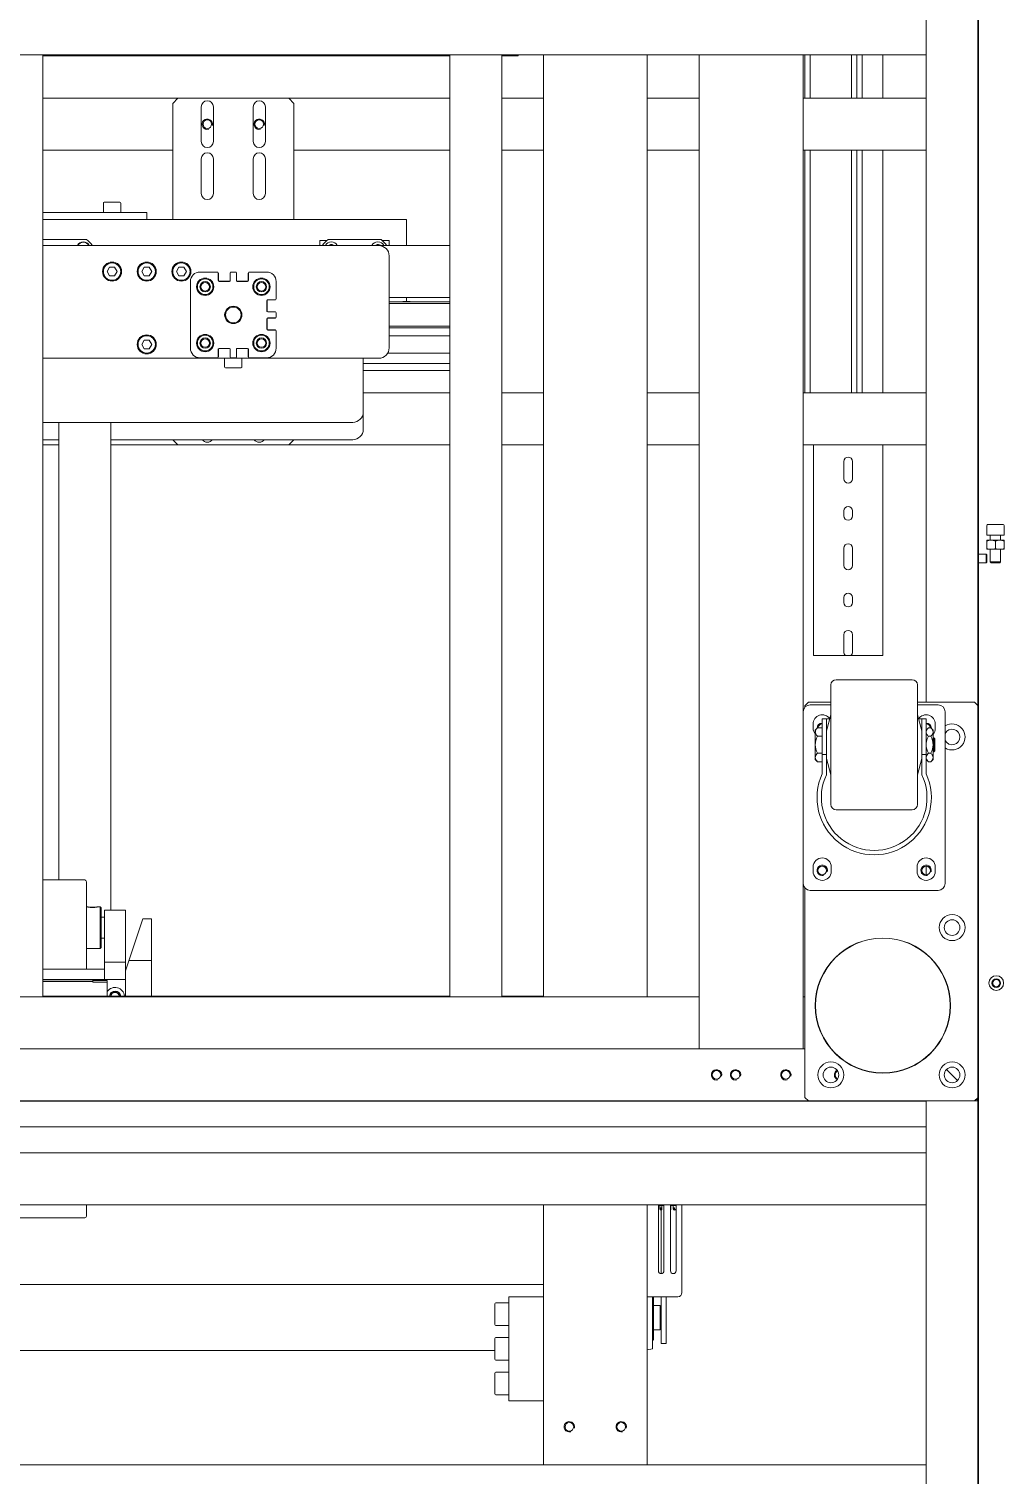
# Model space of a CAD drawing. Header units: millimetres. Extents: x -1052 to 3351, y 0 to 2015.
# Drawn here: x -209.82 to -201.5, y 1675.09 to 1687.43 of the extents above; entities that cross this region are included whole.
import ezdxf

# ---------------------------------------------------------------- set-up
doc = ezdxf.new("R2010")
doc.units = ezdxf.units.MM
doc.layers.add('@ New Renovation', color=7, linetype='Continuous')
for name, color, linetype, lineweight in [('_ACE32X40_0_-ACE_BSOLIDLINE！实线层', 7, 'Continuous', 18), ('_CGL01-D75-001SOLIDLINE！实线层', 7, 'Continuous', 18), ('_CGL01-D75-002SOLIDLINE！实线层', 7, 'Continuous', 18), ('_CGL01-D75-003SOLIDLINE！实线层', 7, 'Continuous', 18), ('AJCR-D78-M20-L100SOLIDLINE！实线层', 7, 'Continuous', 18), ('AM_6', 2, 'Continuous', 35), ('AM_CL', 7, 'Continuous', 15), ('GB_C-SXR24-滑轨_14SOLIDLINE！实线层', 7, 'Continuous', 18), ('GB_C-SXR24_13-1SOLIDLINE！实线层', 7, 'Continuous', 18), ('GTDS-D38-W1320SOLIDLINE！实线层', 7, 'Continuous', 18), ('ISO10642-M5X12-8_8SOLIDLINE！实线层', 7, 'Continuous', 18), ('ISO4032-M6-6SOLIDLINE！实线层', 7, 'Continuous', 18), ('ISO4762-M4X16-8_8SOLIDLINE！实线层', 7, 'Continuous', 18), ('ISO4762-M5X10-8_8SOLIDLINE！实线层', 7, 'Continuous', 18), ('ISO4762-M5X12-8_8SOLIDLINE！实线层', 7, 'Continuous', 18), ('ISO4762-M6X16-8_8SOLIDLINE！实线层', 7, 'Continuous', 18), ('ISO4762-M6X20-8_8SOLIDLINE！实线层', 7, 'Continuous', 18), ('ISO4762-M6X25-8_8SOLIDLINE！实线层', 7, 'Continuous', 18), ('ISO4762-M6X50-8_8SOLIDLINE！实线层', 7, 'Continuous', 18), ('ISO4762-M8X35-12_9SOLIDLINE！实线层', 7, 'Continuous', 18), ('KCMK-16SOLIDLINE！实线层', 7, 'Continuous', 18), ('KCMKL-16SOLIDLINE！实线层', 7, 'Continuous', 18), ('KDJG-12ASOLIDLINE！实线层', 7, 'Continuous', 18), ('KDJG-13SOLIDLINE！实线层', 7, 'Continuous', 18), ('KDJG-5SOLIDLINE！实线层', 7, 'Continuous', 18), ('KDJG-7-1SOLIDLINE！实线层', 7, 'Continuous', 18), ('KDJG-7SOLIDLINE！实线层', 7, 'Continuous', 18), ('KDJG-8SOLIDLINE！实线层', 7, 'Continuous', 18), ('KDJG-9SOLIDLINE！实线层', 7, 'Continuous', 18), ('QJ_P_6_60X30_L_133SOLIDLINE！实线层', 7, 'Continuous', 18), ('QJ_RECTANGULAR_TUBSOLIDLINE！实线层', 7, 'Continuous', 18), ('QJ_SQUARE_TUBE_120SOLIDLINE！实线层', 7, 'Continuous', 18), ('QZDB-1-2_1SOLIDLINE！实线层', 7, 'Continuous', 18), ('QZDB-4-1SOLIDLINE！实线层', 7, 'Continuous', 18), ('QZDB-6-1SOLIDLINE！实线层', 7, 'Continuous', 18), ('QZDB-7-2SOLIDLINE！实线层', 7, 'Continuous', 18), ('QZDB-8-2-1-2SOLIDLINE！实线层', 7, 'Continuous', 18), ('QZDB-9-16SOLIDLINE！实线层', 7, 'Continuous', 18), ('QZDB-9-18SOLIDLINE！实线层', 7, 'Continuous', 18), ('QZDB-9-19SOLIDLINE！实线层', 7, 'Continuous', 18), ('QZDB-9-1SOLIDLINE！实线层', 7, 'Continuous', 18), ('QZDB-9-20SOLIDLINE！实线层', 7, 'Continuous', 18), ('QZDB-9-2SOLIDLINE！实线层', 7, 'Continuous', 18), ('QZDB-9-3SOLIDLINE！实线层', 7, 'Continuous', 18), ('QZDB-9-4SOLIDLINE！实线层', 7, 'Continuous', 18), ('QZDB-9-6SOLIDLINE！实线层', 7, 'Continuous', 18), ('QZDB-9-7SOLIDLINE！实线层', 7, 'Continuous', 18), ('QZDB-9-8SOLIDLINE！实线层', 7, 'Continuous', 18), ('QZDB-LDA-2SOLIDLINE！实线层', 7, 'Continuous', 18), ('QZDBHC-2-3SOLIDLINE！实线层', 7, 'Continuous', 18), ('QZDDBJ_RECTANGULARSOLIDLINE！实线层', 7, 'Continuous', 18), ('QZDDBJ_SQUARE_TUBESOLIDLINE！实线层', 7, 'Continuous', 18), ('SENSOR_EE-SX674SOLIDLINE！实线层', 7, 'Continuous', 18), ('ZIK01-H60-W40SOLIDLINE！实线层', 7, 'Continuous', 18)]:
    doc.layers.add(name, color=color, linetype=linetype, lineweight=lineweight)

# ---------------------------------------------------------------- blocks, each defined once
blk = doc.blocks.new('*X870')
at = {"layer": '_ACE32X40_0_-ACE_BSOLIDLINE！实线层', "color": 7, "linetype": 'Continuous'}
for p, q in [((-1165.33, -190.95), (-1203.83, -190.95)), ((-1209.33, -196.45), (-1209.33, -206.45)), ((-1159.83, -206.45), (-1159.83, -196.45)), ((-1208.83, -206.95), (-1204.43, -206.95)), ((-1208.58, -207.05), (-1204.53, -207.05)), ((-1204.03, -207.55), (-1204.03, -213.35)), ((-1203.93, -207.45), (-1203.93, -213.45)), ((-1165.23, -213.45), (-1165.23, -207.45)), ((-1165.13, -213.35), (-1165.13, -207.55)), ((-1164.73, -206.95), (-1160.33, -206.95)), ((-1164.63, -207.05), (-1160.58, -207.05)), ((-1209.33, -214.45), (-1209.33, -216.95)), ((-1204.43, -213.95), (-1208.83, -213.95)), ((-1204.53, -213.85), (-1208.58, -213.85)), ((-1160.33, -213.95), (-1164.73, -213.95)), ((-1160.58, -213.85), (-1164.63, -213.85)), ((-1159.83, -216.95), (-1159.83, -214.45)), ((-1209.33, -224.95), (-1209.33, -234.95)), ((-1208.83, -217.45), (-1204.43, -217.45)), ((-1204.43, -224.45), (-1208.83, -224.45)), ((-1208.58, -217.55), (-1204.53, -217.55)), ((-1204.53, -224.35), (-1208.58, -224.35)), ((-1204.03, -218.05), (-1204.03, -223.85)), ((-1203.93, -217.95), (-1203.93, -223.95)), ((-1165.23, -223.95), (-1165.23, -217.45)), ((-1165.23, -217.45), (-1160.33, -217.45)), ((-1165.13, -223.85), (-1165.13, -218.05)), ((-1160.33, -224.45), (-1164.73, -224.45)), ((-1164.63, -217.55), (-1160.58, -217.55)), ((-1160.58, -224.35), (-1164.63, -224.35)), ((-1159.83, -234.95), (-1159.83, -224.95)), ((-1203.83, -240.45), (-1193.83, -240.45)), ((-1193.33, -239.95), (-1193.33, -235.55)), ((-1193.23, -239.7), (-1193.23, -235.65)), ((-1192.83, -235.05), (-1186.83, -235.05)), ((-1192.73, -235.15), (-1186.93, -235.15)), ((-1186.43, -235.65), (-1186.43, -239.7)), ((-1186.33, -235.55), (-1186.33, -239.95)), ((-1185.83, -240.45), (-1183.33, -240.45)), ((-1182.83, -239.95), (-1182.83, -235.55)), ((-1182.73, -239.7), (-1182.73, -235.65)), ((-1182.33, -235.05), (-1176.33, -235.05)), ((-1182.23, -235.15), (-1176.43, -235.15)), ((-1175.93, -235.65), (-1175.93, -239.7)), ((-1175.83, -235.55), (-1175.83, -239.95)), ((-1175.33, -240.45), (-1165.33, -240.45))]:
    blk.add_line(p, q, dxfattribs=at)
for centre, radius in [((-1200.83, -199.45), 5), ((-1200.83, -199.45), 4.5), ((-1200.83, -199.45), 3), ((-1200.83, -199.45), 2.46), ((-1168.33, -199.45), 5), ((-1168.33, -199.45), 4.5), ((-1168.33, -199.45), 3), ((-1168.33, -199.45), 2.46), ((-1184.58, -215.7), 5), ((-1184.58, -215.7), 4.5), ((-1200.83, -231.95), 5), ((-1200.83, -231.95), 4.5), ((-1200.83, -231.95), 3), ((-1200.83, -231.95), 2.46), ((-1168.33, -231.95), 5), ((-1168.33, -231.95), 4.5), ((-1168.33, -231.95), 3), ((-1168.33, -231.95), 2.46)]:
    blk.add_circle(centre, radius, dxfattribs=at)
for centre, radius, start, end in [((-1203.83, -196.45), 5.5, 90, 180), ((-1165.33, -196.45), 5.5, 0, 90), ((-1208.83, -206.45), 0.5, 180, 270), ((-1208.58, -206.55), 0.5, 232.57846, 270), ((-1204.53, -207.55), 0.5, 0, 90), ((-1204.43, -207.45), 0.5, 0, 90), ((-1164.73, -207.45), 0.5, 90, 180), ((-1164.63, -207.55), 0.5, 90, 180), ((-1160.58, -206.55), 0.5, 270, 307.42154), ((-1160.33, -206.45), 0.5, 270, 0), ((-1208.83, -214.45), 0.5, 90, 180), ((-1208.58, -214.35), 0.5, 90, 127.42154), ((-1204.53, -213.35), 0.5, 270, 0), ((-1204.43, -213.45), 0.5, 270, 0), ((-1164.73, -213.45), 0.5, 180, 270), ((-1164.63, -213.35), 0.5, 180, 270), ((-1160.58, -214.35), 0.5, 52.57846, 90), ((-1160.33, -214.45), 0.5, 0, 90), ((-1208.83, -216.95), 0.5, 180, 270), ((-1208.83, -224.95), 0.5, 90, 180), ((-1208.58, -217.05), 0.5, 232.57846, 270), ((-1208.58, -224.85), 0.5, 90, 127.42154), ((-1204.53, -218.05), 0.5, 0, 90), ((-1204.53, -223.85), 0.5, 270, 0), ((-1204.43, -217.95), 0.5, 0, 90), ((-1204.43, -223.95), 0.5, 270, 0), ((-1164.73, -223.95), 0.5, 180, 270), ((-1164.63, -218.05), 0.5, 90, 180), ((-1164.63, -223.85), 0.5, 180, 270), ((-1160.58, -217.05), 0.5, 270, 307.42154), ((-1160.58, -224.85), 0.5, 52.57846, 90), ((-1160.33, -216.95), 0.5, 270, 0), ((-1160.33, -224.95), 0.5, 0, 90), ((-1203.83, -234.95), 5.5, 180, 270), ((-1193.83, -239.95), 0.5, 270, 0), ((-1192.83, -235.55), 0.5, 90, 180), ((-1193.73, -239.7), 0.5, 322.57846, 0), ((-1192.73, -235.65), 0.5, 90, 180), ((-1186.93, -235.65), 0.5, 0, 90), ((-1186.83, -235.55), 0.5, 0, 90), ((-1185.93, -239.7), 0.5, 180, 217.42154), ((-1185.83, -239.95), 0.5, 180, 270), ((-1183.33, -239.95), 0.5, 270, 0), ((-1182.33, -235.55), 0.5, 90, 180), ((-1183.23, -239.7), 0.5, 322.57846, 0), ((-1182.23, -235.65), 0.5, 90, 180), ((-1176.43, -235.65), 0.5, 0, 90), ((-1176.33, -235.55), 0.5, 0, 90), ((-1175.43, -239.7), 0.5, 180, 217.42154), ((-1175.33, -239.95), 0.5, 180, 270), ((-1165.33, -234.95), 5.5, 270, 0)]:
    blk.add_arc(centre, radius, start, end, dxfattribs=at)
at = {"layer": '_CGL01-D75-001SOLIDLINE！实线层', "color": 7, "linetype": 'Continuous'}
for p, q in [((-944.58, -558.2), (-953.91, -560.7)), ((-928.58, -558.2), (-919.25, -560.7)), ((-974.08, -607.7), (-974.08, -563.7)), ((-902.08, -560.7), (-971.08, -560.7)), ((-899.08, -607.7), (-899.08, -563.7)), ((-971.08, -610.7), (-902.08, -610.7)), ((-944.58, -613.2), (-953.91, -610.7)), ((-928.58, -613.2), (-919.25, -610.7))]:
    blk.add_line(p, q, dxfattribs=at)
for centre, start, end in [((-971.08, -563.7), 90, 180), ((-902.08, -563.7), 0, 90), ((-971.08, -607.7), 180, 270), ((-902.08, -607.7), 270, 0)]:
    blk.add_arc(centre, 3, start, end, dxfattribs=at)
at = {"layer": '_CGL01-D75-002SOLIDLINE！实线层', "color": 7, "linetype": 'Continuous'}
for p, q in [((-959.58, -560.7), (-959.58, -548.7)), ((-955.58, -544.7), (-856.58, -544.7)), ((-948.58, -550.45), (-946.08, -550.45)), ((-866.08, -550.45), (-863.58, -550.45)), ((-852.58, -548.7), (-852.58, -622.7)), ((-863.58, -560.95), (-866.08, -560.95)), ((-959.58, -622.7), (-959.58, -610.7)), ((-866.08, -610.45), (-863.58, -610.45)), ((-946.08, -620.95), (-948.58, -620.95)), ((-863.58, -620.95), (-866.08, -620.95)), ((-856.58, -626.7), (-955.58, -626.7))]:
    blk.add_line(p, q, dxfattribs=at)
for centre, radius, start, end in [((-955.58, -548.7), 4, 90, 180), ((-948.58, -555.7), 5.25, 90, 235.07785), ((-946.08, -555.7), 5.25, 49.72253, 90), ((-866.08, -555.7), 5.25, 90, 270), ((-863.58, -555.7), 5.25, 270, 90), ((-856.58, -548.7), 4, 0, 90), ((-948.58, -615.7), 5.25, 124.92215, 270), ((-866.08, -615.7), 5.25, 90, 270), ((-863.58, -615.7), 5.25, 270, 90), ((-955.58, -622.7), 4, 180, 270), ((-946.08, -615.7), 5.25, 270, 310.27747), ((-856.58, -622.7), 4, 270, 0)]:
    blk.add_arc(centre, radius, start, end, dxfattribs=at)
at = {"layer": '_CGL01-D75-003SOLIDLINE！实线层', "color": 7, "linetype": 'Continuous'}
for p, q in [((-951.58, -560.08), (-951.58, -555.7)), ((-919.83, -555.7), (-951.58, -555.7)), ((-919.27, -558.2), (-951.58, -558.2)), ((-945.08, -551.7), (-946.4, -553.02)), ((-946.4, -553.02), (-946.4, -555.7)), ((-928.08, -551.7), (-945.08, -551.7)), ((-941.49, -553.02), (-941.49, -555.7)), ((-931.67, -553.02), (-931.67, -555.7)), ((-931, -558.2), (-931, -555.7)), ((-928.08, -551.7), (-926.77, -553.02)), ((-926.77, -553.02), (-926.77, -555.7)), ((-951.58, -615.7), (-951.58, -611.33)), ((-919.27, -613.2), (-951.58, -613.2)), ((-919.83, -615.7), (-951.58, -615.7)), ((-945.08, -615.7), (-946.4, -617.02)), ((-946.4, -618.39), (-946.4, -617.02)), ((-941.49, -618.39), (-941.49, -617.02)), ((-931.67, -618.39), (-931.67, -617.02)), ((-931, -615.7), (-931, -613.2)), ((-928.08, -615.7), (-926.77, -617.02)), ((-926.77, -618.39), (-926.77, -617.02)), ((-945.08, -619.7), (-946.4, -618.39)), ((-945.08, -619.7), (-928.08, -619.7)), ((-940.58, -620.2), (-940.58, -619.7)), ((-940.08, -620.7), (-940.58, -620.2)), ((-940.58, -620.2), (-932.58, -620.2)), ((-940.08, -620.7), (-933.08, -620.7)), ((-933.08, -620.7), (-932.58, -620.2)), ((-932.58, -620.2), (-932.58, -619.7)), ((-928.08, -619.7), (-926.77, -618.39))]:
    blk.add_line(p, q, dxfattribs=at)
for radius, start, end in [(33, 245.38002, 114.61998), (30.5, 244.3744, 115.6256)]:
    blk.add_arc((-906.08, -585.7), radius, start, end, dxfattribs=at)
for points, knots in [([(-943.94, -551.7), (-944.16, -551.7), (-945.11, -551.86), (-945.88, -552.5), (-946.4, -553.02)], [0, 0, 0, 0, 0.650045, 2.850755, 2.850755, 2.850755, 2.850755]), ([(-941.49, -553.02), (-941.67, -552.83), (-942.35, -552.2), (-943.27, -551.7), (-943.94, -551.7)], [0, 0, 0, 0, 0.795219, 2.844235, 2.844235, 2.844235, 2.844235]), ([(-929.22, -551.7), (-929.43, -551.7), (-930.38, -551.86), (-931.16, -552.5), (-931.67, -553.02)], [0, 0, 0, 0, 0.650045, 2.850755, 2.850755, 2.850755, 2.850755]), ([(-926.77, -553.02), (-926.88, -552.91), (-927.31, -552.5), (-927.8, -552.13), (-928.2, -551.95)], [0, 0, 0, 0, 0.477747, 1.797575, 1.797575, 1.797575, 1.797575]), ([(-943.94, -615.7), (-944.16, -615.7), (-945.11, -615.86), (-945.88, -616.5), (-946.4, -617.02)], [0, 0, 0, 0, 0.650045, 2.850755, 2.850755, 2.850755, 2.850755]), ([(-941.49, -617.02), (-941.67, -616.83), (-942.35, -616.2), (-943.27, -615.7), (-943.94, -615.7)], [0, 0, 0, 0, 0.795219, 2.844235, 2.844235, 2.844235, 2.844235]), ([(-929.22, -615.7), (-929.43, -615.7), (-930.38, -615.86), (-931.16, -616.5), (-931.67, -617.02)], [0, 0, 0, 0, 0.650045, 2.850755, 2.850755, 2.850755, 2.850755]), ([(-926.77, -617.02), (-926.88, -616.91), (-927.31, -616.5), (-927.8, -616.13), (-928.2, -615.95)], [0, 0, 0, 0, 0.477747, 1.797575, 1.797575, 1.797575, 1.797575]), ([(-946.4, -618.39), (-946.28, -618.5), (-945.85, -618.91), (-945.36, -619.28), (-944.96, -619.46)], [0, 0, 0, 0, 0.477747, 1.797575, 1.797575, 1.797575, 1.797575]), ([(-943.94, -619.7), (-943.73, -619.7), (-942.78, -619.55), (-942, -618.91), (-941.49, -618.39)], [0, 0, 0, 0, 0.650045, 2.850755, 2.850755, 2.850755, 2.850755]), ([(-931.67, -618.39), (-931.49, -618.58), (-930.81, -619.21), (-929.9, -619.7), (-929.22, -619.7)], [0, 0, 0, 0, 0.795219, 2.844235, 2.844235, 2.844235, 2.844235]), ([(-929.22, -619.7), (-929, -619.7), (-928.06, -619.55), (-927.28, -618.91), (-926.77, -618.39)], [0, 0, 0, 0, 0.650045, 2.850755, 2.850755, 2.850755, 2.850755])]:
    blk.add_open_spline(points, degree=3, knots=knots, dxfattribs=at)
for points in [[(-936.58, -551.7), (-938.27, -551.7), (-939.97, -552.26), (-941.49, -553.02)], [(-931.67, -553.02), (-933.19, -552.26), (-934.89, -551.7), (-936.58, -551.7)], [(-928.2, -551.95), (-928.51, -551.8), (-928.87, -551.7), (-929.22, -551.7)], [(-938.39, -615.89), (-939.46, -616.12), (-940.5, -616.53), (-941.49, -617.02)], [(-936.58, -615.7), (-937.19, -615.7), (-937.79, -615.77), (-938.39, -615.89)], [(-931.67, -617.02), (-933.19, -616.26), (-934.89, -615.7), (-936.58, -615.7)], [(-928.2, -615.95), (-928.51, -615.8), (-928.87, -615.7), (-929.22, -615.7)], [(-944.96, -619.46), (-944.65, -619.61), (-944.29, -619.7), (-943.94, -619.7)], [(-941.49, -618.39), (-939.97, -619.15), (-938.27, -619.7), (-936.58, -619.7)], [(-936.58, -619.7), (-934.89, -619.7), (-933.19, -619.15), (-931.67, -618.39)]]:
    blk.add_open_spline(points, degree=3, dxfattribs=at)
at = {"layer": 'AJCR-D78-M20-L100SOLIDLINE！实线层', "color": 7, "linetype": 'Continuous'}
for radius in [39, 38.85]:
    blk.add_circle((-786.08, -590.7), radius, dxfattribs=at)
at = {"layer": 'GB_C-SXR24-滑轨_14SOLIDLINE！实线层', "color": 7, "linetype": 'Continuous'}
for p, q in [((-791.58, -105.7), (-791.58, -340.7)), ((-791.58, -370.7), (-791.58, -394.7))]:
    blk.add_line(p, q, dxfattribs=at)
at = {"layer": 'GB_C-SXR24_13-1SOLIDLINE！实线层', "color": 7, "linetype": 'Continuous'}
for p, q in [((-801.08, -105.7), (-801.08, -134.67)), ((-800.96, -134.67), (-800.96, -105.7)), ((-799.96, -105.7), (-799.96, -134.67)), ((-799.53, -134.67), (-801.08, -134.67)), ((-800.53, -142.87), (-800.53, -134.67)), ((-799.53, -134.67), (-799.53, -142.87)), ((-800.53, -142.87), (-791.58, -142.87))]:
    blk.add_line(p, q, dxfattribs=at)
at = {"layer": 'GTDS-D38-W1320SOLIDLINE！实线层', "color": 7, "linetype": 'Continuous'}
for p, q in [((-625.08, -394.7), (-625.08, 184.3)), ((-587.08, -366.7), (-587.08, -89.65)), ((-618.07, -458.35), (-593.46, -458.35)), ((-617.96, -457.7), (-587.96, -457.7)), ((-613.08, -462.2), (-613.08, -458.35)), ((-599.08, -462.2), (-599.08, -458.35)), ((-592.7, -457.7), (-593.46, -458.35)), ((-587.43, -454.7), (-587.96, -457.7)), ((-613.08, -462.2), (-599.08, -462.2)), ((-612.08, -462.7), (-612.08, -462.2)), ((-600.08, -462.7), (-600.08, -462.2))]:
    blk.add_line(p, q, dxfattribs=at)
at = {"layer": 'ISO10642-M5X12-8_8SOLIDLINE！实线层', "color": 7, "linetype": 'Continuous'}
for p, q in [((-1192.22, -313.6), (-1192.15, -313.54)), ((-1192.22, -317.8), (-1192.22, -313.6)), ((-1192.22, -317.8), (-1192.15, -317.87))]:
    blk.add_line(p, q, dxfattribs=at)
at = {"layer": 'ISO4032-M6-6SOLIDLINE！实线层', "color": 7, "linetype": 'Continuous'}
for p, q in [((-1054.58, -650.7), (-1054.58, -660.7)), ((-1049.38, -650.7), (-1054.58, -650.7)), ((-1049.38, -660.7), (-1049.38, -650.7)), ((-1049.83, -655.7), (-1054.13, -655.7)), ((-1049.38, -660.7), (-1054.58, -660.7))]:
    blk.add_line(p, q, dxfattribs=at)
for points, knots in [([(-1054.13, -650.7), (-1054.27, -651.11), (-1054.49, -651.93), (-1054.58, -652.78), (-1054.58, -653.2)], [0, 0, 0, 0, 1.279838, 2.550123, 2.550123, 2.550123, 2.550123]), ([(-1049.83, -650.7), (-1049.69, -651.11), (-1049.47, -651.93), (-1049.38, -652.78), (-1049.38, -653.2)], [0, 0, 0, 0, 1.279838, 2.550123, 2.550123, 2.550123, 2.550123]), ([(-1054.58, -653.2), (-1054.58, -653.63), (-1054.49, -654.48), (-1054.27, -655.3), (-1054.13, -655.7)], [0, 0, 0, 0, 1.270286, 2.550123, 2.550123, 2.550123, 2.550123]), ([(-1054.13, -655.7), (-1054.27, -656.11), (-1054.49, -656.93), (-1054.58, -657.78), (-1054.58, -658.2)], [0, 0, 0, 0, 1.279838, 2.550123, 2.550123, 2.550123, 2.550123]), ([(-1054.58, -658.2), (-1054.58, -658.63), (-1054.49, -659.48), (-1054.27, -660.3), (-1054.13, -660.7)], [0, 0, 0, 0, 1.270286, 2.550123, 2.550123, 2.550123, 2.550123]), ([(-1049.38, -653.2), (-1049.38, -653.63), (-1049.47, -654.48), (-1049.69, -655.3), (-1049.83, -655.7)], [0, 0, 0, 0, 1.270286, 2.550123, 2.550123, 2.550123, 2.550123]), ([(-1049.83, -655.7), (-1049.69, -656.11), (-1049.47, -656.93), (-1049.38, -657.78), (-1049.38, -658.2)], [0, 0, 0, 0, 1.279838, 2.550123, 2.550123, 2.550123, 2.550123]), ([(-1049.38, -658.2), (-1049.38, -658.63), (-1049.47, -659.48), (-1049.69, -660.3), (-1049.83, -660.7)], [0, 0, 0, 0, 1.270286, 2.550123, 2.550123, 2.550123, 2.550123])]:
    blk.add_open_spline(points, degree=3, knots=knots, dxfattribs=at)
at = {"layer": 'ISO4762-M4X16-8_8SOLIDLINE！实线层', "color": 7, "linetype": 'Continuous'}
blk.add_arc((-1223.02, -129.14), 3.5, 116.58412, 243.41588, dxfattribs=at)
at = {"layer": 'ISO4762-M5X10-8_8SOLIDLINE！实线层', "color": 7, "linetype": 'Continuous'}
for p, q in [((-1046.58, -645.7), (-1046.58, -650.3)), ((-1046.58, -650.3), (-1046.18, -650.7)), ((-1046.58, -650.3), (-1041.58, -650.3)), ((-1046.18, -650.7), (-1041.98, -650.7)), ((-1046.18, -650.7), (-1041.98, -650.7)), ((-1041.58, -650.3), (-1041.98, -650.7)), ((-1041.58, -645.7), (-1041.58, -650.3))]:
    blk.add_line(p, q, dxfattribs=at)
at = {"layer": 'ISO4762-M5X12-8_8SOLIDLINE！实线层', "color": 7, "linetype": 'Continuous'}
for radius in [4.25, 2.5, 2.1]:
    blk.add_circle((-799.08, -656.2), radius, dxfattribs=at)
at = {"layer": 'ISO4762-M5X12-8_8SOLIDLINE！实线层', "color": 3, "linetype": 'Continuous'}
blk.add_arc((-799.08, -656.2), 2.1, 345, 285, dxfattribs=at)
at = {"layer": 'ISO4762-M6X16-8_8SOLIDLINE！实线层', "color": 7, "linetype": 'Continuous'}
for p, q in [((-1249.58, -141.2), (-1249.58, -150.2)), ((-1249.08, -140.7), (-1243.58, -140.7)), ((-1249.08, -150.7), (-1243.58, -150.7)), ((-1063.08, -650.7), (-1057.58, -650.7)), ((-1057.58, -660.7), (-1057.58, -650.7)), ((-1063.58, -660.2), (-1063.58, -651.2)), ((-1057.58, -652.7), (-1054.58, -652.7)), ((-1057.58, -658.7), (-1054.58, -658.7)), ((-1049.38, -652.7), (-1042.08, -652.7)), ((-1049.38, -658.7), (-1042.08, -658.7)), ((-1042.08, -658.7), (-1042.08, -652.7)), ((-1042.08, -652.7), (-1041.58, -653.2)), ((-1042.08, -658.7), (-1041.58, -658.2)), ((-1041.58, -658.2), (-1041.58, -653.2)), ((-1041.58, -658.2), (-1041.58, -653.2)), ((-1063.08, -660.7), (-1057.58, -660.7))]:
    blk.add_line(p, q, dxfattribs=at)
for centre, start, end in [((-1249.08, -141.2), 90, 180), ((-1249.08, -150.2), 180, 270), ((-1063.08, -651.2), 90, 180), ((-1063.08, -660.2), 180, 270)]:
    blk.add_arc(centre, 0.5, start, end, dxfattribs=at)
at = {"layer": 'ISO4762-M6X20-8_8SOLIDLINE！实线层', "color": 7, "linetype": 'Continuous'}
for p, q in [((-1154.58, -210.7), (-1159.58, -210.7)), ((-1154.08, -220.2), (-1154.08, -211.2)), ((-1154.58, -220.7), (-1159.58, -220.7))]:
    blk.add_line(p, q, dxfattribs=at)
for centre, start, end in [((-1154.58, -211.2), 0, 90), ((-1154.58, -220.2), 270, 0)]:
    blk.add_arc(centre, 0.5, start, end, dxfattribs=at)
at = {"layer": 'ISO4762-M6X25-8_8SOLIDLINE！实线层', "color": 7, "linetype": 'Continuous'}
for p, q in [((-1170.08, -164.26), (-1167.58, -162.82)), ((-1170.08, -167.15), (-1170.08, -164.26)), ((-1167.58, -162.82), (-1165.08, -164.26)), ((-1165.08, -164.26), (-1165.08, -167.15)), ((-1167.58, -168.59), (-1170.08, -167.15)), ((-1165.08, -167.15), (-1167.58, -168.59))]:
    blk.add_line(p, q, dxfattribs=at)
blk.add_circle((-1167.58, -165.7), 5, dxfattribs=at)
at = {"layer": 'ISO4762-M6X50-8_8SOLIDLINE！实线层', "color": 7, "linetype": 'Continuous'}
for p, q in [((-1212.08, -144.26), (-1209.58, -142.82)), ((-1212.08, -147.15), (-1212.08, -144.26)), ((-1209.58, -148.59), (-1212.08, -147.15)), ((-1209.58, -142.82), (-1207.08, -144.26)), ((-1207.08, -147.15), (-1209.58, -148.59)), ((-1207.08, -144.26), (-1207.08, -147.15)), ((-1212.08, -164.26), (-1209.58, -162.82)), ((-1212.08, -167.15), (-1212.08, -164.26)), ((-1209.58, -162.82), (-1207.08, -164.26)), ((-1207.08, -164.26), (-1207.08, -167.15)), ((-1209.58, -168.59), (-1212.08, -167.15)), ((-1207.08, -167.15), (-1209.58, -168.59)), ((-1212.08, -184.26), (-1209.58, -182.82)), ((-1209.58, -182.82), (-1207.08, -184.26)), ((-1212.08, -187.15), (-1212.08, -184.26)), ((-1209.58, -188.59), (-1212.08, -187.15)), ((-1207.08, -187.15), (-1209.58, -188.59)), ((-1207.08, -184.26), (-1207.08, -187.15))]:
    blk.add_line(p, q, dxfattribs=at)
for centre in [(-1209.58, -145.7), (-1209.58, -165.7), (-1209.58, -185.7)]:
    blk.add_circle(centre, 5, dxfattribs=at)
at = {"layer": 'ISO4762-M8X35-12_9SOLIDLINE！实线层', "color": 7, "linetype": 'Continuous'}
for p, q in [((-602.18, -366.7), (-613.98, -366.7)), ((-582.18, -366.7), (-593.98, -366.7)), ((-562.18, -366.7), (-573.98, -366.7)), ((-614.58, -367.3), (-614.58, -374.7)), ((-601.58, -367.3), (-601.58, -374.7)), ((-594.58, -367.3), (-594.58, -374.7)), ((-581.58, -367.3), (-581.58, -374.7)), ((-574.58, -367.3), (-574.58, -374.7)), ((-561.58, -367.3), (-561.58, -374.7))]:
    blk.add_line(p, q, dxfattribs=at)
for centre, start, end in [((-613.98, -367.3), 90, 180), ((-602.18, -367.3), 0, 90), ((-593.98, -367.3), 90, 180), ((-582.18, -367.3), 0, 90), ((-573.98, -367.3), 90, 180), ((-562.18, -367.3), 0, 90)]:
    blk.add_arc(centre, 0.6, start, end, dxfattribs=at)
at = {"layer": 'KCMK-16SOLIDLINE！实线层', "color": 7, "linetype": 'Continuous'}
for p, q in [((-1228.08, -300.99), (-1228.08, -270.42)), ((-1224.58, -267.2), (-1224.87, -267.2)), ((-1224.87, -304.2), (-1224.58, -304.2))]:
    blk.add_line(p, q, dxfattribs=at)
for centre, radius, start, end in [((-1209.58, -285.7), 24, 129.57122, 140.42878), ((-1223.02, -272.27), 3.75, 114.68268, 245.31414), ((-1223.02, -272.27), 2.25, 135, 225.87906), ((-1223.02, -299.14), 3.75, 114.68268, 245.31414), ((-1223.02, -299.14), 2.25, 135, 225.87906), ((-1209.58, -285.7), 24, 219.57122, 230.42878)]:
    blk.add_arc(centre, radius, start, end, dxfattribs=at)
at = {"layer": 'KCMKL-16SOLIDLINE！实线层', "color": 7, "linetype": 'Continuous'}
for p, q in [((-1228.08, -130.99), (-1228.08, -105.7)), ((-1224.87, -134.2), (-1224.58, -134.2))]:
    blk.add_line(p, q, dxfattribs=at)
for centre, radius, start, end in [((-1209.58, -115.7), 24, 219.57122, 230.42878), ((-1223.02, -129.14), 3.75, 114.68122, 245.31723)]:
    blk.add_arc(centre, radius, start, end, dxfattribs=at)
at = {"layer": 'KDJG-12ASOLIDLINE！实线层', "color": 7, "linetype": 'Continuous'}
for p, q in [((-731.08, -462.7), (-730.86, -462.7)), ((-731.08, -465.7), (-730.86, -465.7)), ((-669.35, -462.7), (-668.51, -462.7)), ((-668.09, -462.7), (-631.48, -462.7)), ((-618.08, -462.7), (-591.08, -462.7)), ((-591.08, -465.7), (-618.08, -465.7)), ((-591.08, -462.7), (-591.08, -465.7))]:
    blk.add_line(p, q, dxfattribs=at)
at = {"layer": 'KDJG-13SOLIDLINE！实线层', "color": 7, "linetype": 'Continuous'}
for p, q in [((-801.08, -153.42), (-801.08, -134.67)), ((-791.58, -153.42), (-801.08, -153.42))]:
    blk.add_line(p, q, dxfattribs=at)
for radius, start, end in [(5.5, 124.14372, 264.76763), (3.3, 98.7153, 261.2847)]:
    blk.add_arc((-791.08, -147.42), radius, start, end, dxfattribs=at)
at = {"layer": 'KDJG-5SOLIDLINE！实线层', "color": 7, "linetype": 'Continuous'}
for p, q in [((-858.58, -114.92), (-1122.58, -114.92)), ((-841.08, -144.92), (-1122.58, -144.92))]:
    blk.add_line(p, q, dxfattribs=at)
at = {"layer": 'KDJG-7-1SOLIDLINE！实线层', "color": 7, "linetype": 'Continuous'}
for p, q in [((-663.58, -27.92), (-663.58, -129.92)), ((-858.58, -105.7), (-858.58, -129.92)), ((-857.58, -130.92), (-807.08, -130.92)), ((-671.08, -130.92), (-664.58, -130.92))]:
    blk.add_line(p, q, dxfattribs=at)
for centre, start, end in [((-857.58, -129.92), 180, 270), ((-664.58, -129.92), 270, 0)]:
    blk.add_arc(centre, 1, start, end, dxfattribs=at)
at = {"layer": 'KDJG-7SOLIDLINE！实线层', "color": 7, "linetype": 'Continuous'}
for p, q in [((-841.08, -141.42), (-841.08, -153.42)), ((-801.08, -141.42), (-841.08, -141.42)), ((-811.08, -141.42), (-811.08, -153.42)), ((-801.08, -153.42), (-841.08, -153.42))]:
    blk.add_line(p, q, dxfattribs=at)
at = {"layer": 'KDJG-7SOLIDLINE！实线层', "color": 3, "linetype": 'Continuous'}
blk.add_arc((-791.08, -147.42), 3, 99.59619, 260.405, dxfattribs=at)
at = {"layer": 'KDJG-7SOLIDLINE！实线层', "color": 7, "linetype": 'Continuous'}
blk.add_arc((-791.08, -147.42), 2.5, 101.54669, 258.45331, dxfattribs=at)
at = {"layer": 'KDJG-8SOLIDLINE！实线层', "color": 7, "linetype": 'Continuous'}
for p, q in [((-807.08, -105.7), (-807.08, -141.42)), ((-837.08, -139.42), (-837.08, -141.42)), ((-825.08, -139.42), (-825.08, -141.42))]:
    blk.add_line(p, q, dxfattribs=at)
at = {"layer": 'KDJG-9SOLIDLINE！实线层', "color": 7, "linetype": 'Continuous'}
for p, q in [((-806.08, -153.42), (-836.08, -163.42)), ((-812.08, -155.42), (-812.08, -168.42)), ((-801.08, -153.42), (-806.08, -153.42)), ((-836.08, -163.42), (-836.08, -168.42)), ((-791.58, -168.42), (-836.08, -168.42))]:
    blk.add_line(p, q, dxfattribs=at)
at = {"layer": 'QJ_P_6_60X30_L_133SOLIDLINE！实线层', "color": 40, "linetype": 'Continuous'}
for p, q in [((-1334.58, -545.7), (-1309.58, -545.7)), ((-1279.58, -545.7), (-1139.58, -545.7)), ((-1309.58, -575.7), (-1334.58, -575.7)), ((-1139.58, -575.7), (-1279.58, -575.7))]:
    blk.add_line(p, q, dxfattribs=at)
at = {"layer": 'QJ_P_6_60X30_L_133SOLIDLINE！实线层', "color": 7, "linetype": 'Continuous'}
for p, q in [((-1309.58, -548.8), (-1334.58, -548.8)), ((-1139.58, -548.8), (-1279.58, -548.8)), ((-1309.58, -572.6), (-1334.58, -572.6)), ((-1139.58, -572.6), (-1279.58, -572.6)), ((-1309.58, -578.8), (-1334.58, -578.8)), ((-1139.58, -578.8), (-1279.58, -578.8)), ((-1309.58, -590.7), (-1334.58, -590.7)), ((-1139.58, -590.7), (-1279.58, -590.7))]:
    blk.add_line(p, q, dxfattribs=at)
at = {"layer": 'QJ_RECTANGULAR_TUBSOLIDLINE！实线层', "color": 7, "linetype": 'Continuous'}
for p, q in [((-1334.58, 1084.3), (-1334.58, -615.7)), ((-761.08, -545.7), (-761.08, 1014.3)), ((-731.08, -547.7), (-731.08, 1016.3)), ((-791.08, -394.7), (-791.08, 684.3)), ((-1334.58, -105.7), (-791.08, -105.7)), ((-1309.58, -183.7), (-1309.58, -105.7)), ((-1279.58, -180.7), (-1279.58, -105.7)), ((-1109.58, -114.92), (-1109.58, -105.7)), ((-1109.58, -183.7), (-1109.58, -144.92)), ((-1309.58, -340.7), (-1309.58, -247.7)), ((-1109.58, -340.7), (-1109.58, -247.7)), ((-1279.58, -340.7), (-1279.58, -250.7)), ((-1139.58, -340.7), (-1139.58, -290.7)), ((-1309.58, -394.7), (-1309.58, -370.7)), ((-1279.58, -394.7), (-1279.58, -370.7)), ((-1139.58, -394.7), (-1139.58, -370.7)), ((-1109.58, -394.7), (-1109.58, -370.7)), ((-1334.58, -394.7), (-791.08, -394.7)), ((-791.08, -454.7), (-791.08, -394.7)), ((-1334.58, -454.7), (-791.08, -454.7)), ((-1309.58, -484.7), (-1309.58, -454.7)), ((-1279.58, -484.7), (-1279.58, -454.7)), ((-1139.58, -484.7), (-1139.58, -454.7)), ((-1109.58, -484.7), (-1109.58, -454.7)), ((-791.08, -484.7), (-791.08, -454.7)), ((-1309.58, -615.7), (-1309.58, -544.7)), ((-1279.58, -615.7), (-1279.58, -544.7)), ((-1139.58, -615.7), (-1139.58, -544.7)), ((-1109.58, -615.7), (-1109.58, -544.7)), ((-791.08, -545.7), (-791.08, -544.7)), ((-1334.58, -615.7), (-1364.58, -615.7)), ((-961.08, -615.7), (-1334.58, -615.7)), ((-861.58, -615.7), (-866.58, -615.7)), ((-749.25, -627.53), (-742.91, -633.88)), ((-742.91, -633.88), (-749.25, -627.53)), ((-959.08, -645.7), (-2740.08, -645.7)), ((-731.08, -645.7), (-733.08, -645.7)), ((-732.08, -644.7), (-731.08, -645.7)), ((-731.08, -645.7), (-732.08, -644.7)), ((-731.08, -645.7), (-731.08, -645.64))]:
    blk.add_line(p, q, dxfattribs=at)
for centre in [(-1294.58, -200.7), (-1294.58, -230.7), (-746.08, -494.7), (-746.08, -505.7), (-746.08, -534.7)]:
    blk.add_circle(centre, 2.5, dxfattribs=at)
at = {"layer": 'QJ_RECTANGULAR_TUBSOLIDLINE！实线层', "color": 3, "linetype": 'Continuous'}
for centre, start, end in [((-1294.58, -200.7), 345, 285), ((-1294.58, -230.7), 345, 285), ((-746.08, -494.7), 345, 285), ((-746.08, -505.7), 345, 285), ((-746.08, -534.7), 345, 285), ((-746.08, -565.7), 27.50396, 152.49604)]:
    blk.add_arc(centre, 3, start, end, dxfattribs=at)
at = {"layer": 'QJ_RECTANGULAR_TUBSOLIDLINE！实线层', "color": 7, "linetype": 'Continuous'}
blk.add_arc((-746.08, -565.7), 2.5, 26.35175, 153.64825, dxfattribs=at)
at = {"layer": 'QJ_SQUARE_TUBE_120SOLIDLINE！实线层', "color": 7, "linetype": 'Continuous'}
for p, q in [((-1334.58, -340.7), (-791.08, -340.7)), ((-1334.58, -370.7), (-791.08, -370.7))]:
    blk.add_line(p, q, dxfattribs=at)
at = {"layer": 'QZDB-1-2_1SOLIDLINE！实线层', "color": 7, "linetype": 'Continuous'}
for p, q in [((-618.08, -472.3), (-618.08, -454.7)), ((-633.08, -461.1), (-671.08, -461.1)), ((-671.08, -464.3), (-633.08, -464.3)), ((-633.08, -468.1), (-671.08, -468.1)), ((-671.08, -471.3), (-633.08, -471.3)), ((-620.48, -474.7), (-671.08, -474.7))]:
    blk.add_line(p, q, dxfattribs=at)
for centre, radius, end in [((-633.08, -462.7), 1.6, 90), ((-633.08, -469.7), 1.6, 90), ((-620.48, -472.3), 2.4, 0)]:
    blk.add_arc(centre, radius, 270, end, dxfattribs=at)
at = {"layer": 'QZDB-4-1SOLIDLINE！实线层', "color": 7, "linetype": 'Continuous'}
for p, q in [((-1334.08, -340.7), (-1334.08, -105.7)), ((-1334.08, -380.2), (-1334.08, -370.7)), ((-1334.58, -380.2), (-1334.08, -380.2))]:
    blk.add_line(p, q, dxfattribs=at)
at = {"layer": 'QZDB-6-1SOLIDLINE！实线层', "color": 7, "linetype": 'Continuous'}
for p, q in [((-961.08, -547.7), (-959.08, -545.7)), ((-961.08, -560.7), (-961.08, -547.7)), ((-959.08, -545.7), (-958.22, -545.7)), ((-853.94, -545.7), (-733.08, -545.7)), ((-733.08, -545.7), (-731.08, -547.7)), ((-731.08, -547.7), (-731.08, -643.7)), ((-961.08, -643.7), (-961.08, -610.7)), ((-959.08, -645.7), (-961.08, -643.7)), ((-733.08, -645.7), (-959.08, -645.7)), ((-731.08, -643.7), (-733.08, -645.7))]:
    blk.add_line(p, q, dxfattribs=at)
for centre, radius in [((-864.08, -555.7), 2.5), ((-746.08, -560.7), 7.5), ((-746.08, -560.7), 4.5), ((-864.08, -615.7), 2.5), ((-831.08, -630.7), 7.5), ((-746.08, -630.7), 7.5), ((-831.08, -630.7), 4.5), ((-746.08, -630.7), 4.5)]:
    blk.add_circle(centre, radius, dxfattribs=at)
at = {"layer": 'QZDB-6-1SOLIDLINE！实线层', "color": 3, "linetype": 'Continuous'}
for centre, start, end in [((-946.08, -555.7), 90.01257, 180), ((-864.08, -555.7), 345, 285), ((-946.08, -615.7), 180, 269.99125), ((-864.08, -615.7), 345, 285)]:
    blk.add_arc(centre, 3, start, end, dxfattribs=at)
at = {"layer": 'QZDB-6-1SOLIDLINE！实线层', "color": 7, "linetype": 'Continuous'}
for centre, radius, start, end in [((-946.08, -555.7), 2.5, 97.28999, 180), ((-946.08, -615.7), 2.5, 180, 262.71001), ((-941.08, -630.7), 7.5, 147.71942, 32.28058), ((-941.08, -630.7), 4.5, 117.00278, 62.99722)]:
    blk.add_arc(centre, radius, start, end, dxfattribs=at)
at = {"layer": 'QZDB-7-2SOLIDLINE！实线层', "color": 40, "linetype": 'Continuous'}
blk.add_line((-716.08, 1084.3), (-716.08, -615.7), dxfattribs=at)
at = {"layer": 'QZDB-8-2-1-2SOLIDLINE！实线层', "color": 7, "linetype": 'Continuous'}
for p, q in [((-843.08, -131.92), (-843.08, -130.92)), ((-843.08, -131.92), (-843.07, -131.99)), ((-819.08, -138.92), (-819.08, -130.92)), ((-843.07, -136.84), (-843.08, -136.92)), ((-843.08, -138.92), (-843.08, -136.92)), ((-843.08, -138.92), (-842.58, -139.42)), ((-843.08, -138.92), (-819.08, -138.92)), ((-842.58, -139.42), (-819.58, -139.42)), ((-819.08, -138.92), (-819.58, -139.42))]:
    blk.add_line(p, q, dxfattribs=at)
at = {"layer": 'QZDB-8-2-1-2SOLIDLINE！实线层', "color": 3, "linetype": 'Continuous'}
blk.add_open_spline([(-843.08, -137.42), (-843.08, -137.42), (-843.07, -137.38), (-843.03, -137.2), (-842.97, -136.93), (-842.89, -136.55), (-842.82, -136.1), (-842.75, -135.58), (-842.71, -135.01), (-842.69, -134.42), (-842.71, -133.82), (-842.75, -133.26), (-842.82, -132.74), (-842.89, -132.28), (-842.97, -131.91), (-843.03, -131.63), (-843.07, -131.46), (-843.08, -131.42), (-843.08, -131.42)], degree=3, dxfattribs=at)
at = {"layer": 'QZDB-8-2-1-2SOLIDLINE！实线层', "color": 7, "linetype": 'Continuous'}
blk.add_open_spline([(-843.07, -131.99), (-842.9, -132.78), (-842.73, -134.42), (-842.9, -136.05), (-843.07, -136.85)], degree=3, knots=[0, 0, 0, 0, 2.446327, 4.894049, 4.894049, 4.894049, 4.894049], dxfattribs=at)
at = {"layer": 'QZDB-9-16SOLIDLINE！实线层', "color": 7, "linetype": 'Continuous'}
for p, q in [((-1122.58, -284.7), (-1122.58, -105.7)), ((-1112.58, -105.7), (-1112.58, -114.92)), ((-1112.58, -144.92), (-1112.58, -284.7)), ((-1128.58, -290.7), (-1159.58, -290.7)), ((-1128.58, -290.7), (-1118.58, -290.7))]:
    blk.add_line(p, q, dxfattribs=at)
for centre in [(-1128.58, -284.7), (-1118.58, -284.7)]:
    blk.add_arc(centre, 6, 270, 0, dxfattribs=at)
at = {"layer": 'QZDB-9-18SOLIDLINE！实线层', "color": 7, "linetype": 'Continuous'}
blk.add_line((-1152.58, -340.7), (-1152.58, -290.7), dxfattribs=at)
at = {"layer": 'QZDB-9-19SOLIDLINE！实线层', "color": 7, "linetype": 'Continuous'}
blk.add_line((-1156.58, -290.7), (-1156.58, -340.7), dxfattribs=at)
at = {"layer": 'QZDB-9-1SOLIDLINE！实线层', "color": 7, "linetype": 'Continuous'}
for p, q in [((-1309.58, -183.7), (-1306.58, -180.7)), ((-1239.58, -180.7), (-1306.58, -180.7)), ((-1112.58, -180.7), (-1109.58, -183.7)), ((-1309.58, -183.7), (-1309.58, -247.7)), ((-1109.58, -247.7), (-1109.58, -183.7)), ((-1304.58, -197.2), (-1284.58, -197.2)), ((-1274.58, -197.2), (-1254.58, -197.2)), ((-1284.58, -204.2), (-1304.58, -204.2)), ((-1254.58, -204.2), (-1274.58, -204.2)), ((-1304.58, -227.2), (-1284.58, -227.2)), ((-1274.58, -227.2), (-1254.58, -227.2)), ((-1284.58, -234.2), (-1304.58, -234.2)), ((-1254.58, -234.2), (-1274.58, -234.2)), ((-1306.58, -250.7), (-1309.58, -247.7)), ((-1109.58, -247.7), (-1112.58, -250.7)), ((-1306.58, -250.7), (-1239.58, -250.7))]:
    blk.add_line(p, q, dxfattribs=at)
for centre, start, end in [((-1304.58, -200.7), 90, 270), ((-1284.58, -200.7), 270, 90), ((-1274.58, -200.7), 90, 270), ((-1254.58, -200.7), 270, 90), ((-1114.58, -200.7), 304.91564, 55.08436), ((-1304.58, -230.7), 90, 270), ((-1284.58, -230.7), 270, 90), ((-1274.58, -230.7), 90, 270), ((-1254.58, -230.7), 270, 90), ((-1114.58, -230.7), 304.91564, 55.08436)]:
    blk.add_arc(centre, 3.5, start, end, dxfattribs=at)
at = {"layer": 'QZDB-9-20SOLIDLINE！实线层', "color": 7, "linetype": 'Continuous'}
for p, q in [((-1243.58, -105.7), (-1243.58, -165.7)), ((-1239.58, -105.7), (-1239.58, -160.7)), ((-1243.58, -165.7), (-1239.58, -165.7))]:
    blk.add_line(p, q, dxfattribs=at)
at = {"layer": 'QZDB-9-2SOLIDLINE！实线层', "color": 7, "linetype": 'Continuous'}
for p, q in [((-1224.58, -299.7), (-1224.58, -105.7)), ((-1159.58, -105.7), (-1159.58, -299.7)), ((-1165.58, -305.7), (-1218.58, -305.7))]:
    blk.add_line(p, q, dxfattribs=at)
for centre in [(-1209.58, -145.7), (-1209.58, -165.7), (-1167.58, -165.7), (-1209.58, -185.7)]:
    blk.add_circle(centre, 5.5, dxfattribs=at)
for centre, start, end in [((-1218.58, -299.7), 180, 270), ((-1165.58, -299.7), 270, 0)]:
    blk.add_arc(centre, 6, start, end, dxfattribs=at)
at = {"layer": 'QZDB-9-3SOLIDLINE！实线层', "color": 7, "linetype": 'Continuous'}
for p, q in [((-1172.58, -305.7), (-1172.58, -340.7)), ((-1162.58, -304.88), (-1162.58, -340.7))]:
    blk.add_line(p, q, dxfattribs=at)
at = {"layer": 'QZDB-9-4SOLIDLINE！实线层', "color": 7, "linetype": 'Continuous'}
for p, q in [((-1192.08, -305.7), (-1192.08, -340.7)), ((-1191.08, -305.7), (-1191.08, -340.7)), ((-1178.08, -305.7), (-1178.08, -340.7)), ((-1177.08, -305.7), (-1177.08, -340.7))]:
    blk.add_line(p, q, dxfattribs=at)
at = {"layer": 'QZDB-9-6SOLIDLINE！实线层', "color": 7, "linetype": 'Continuous'}
for p, q in [((-1224.58, -340.7), (-1224.58, -299.7)), ((-1194.58, -340.7), (-1194.58, -305.7))]:
    blk.add_line(p, q, dxfattribs=at)
at = {"layer": 'QZDB-9-7SOLIDLINE！实线层', "color": 7, "linetype": 'Continuous'}
for p, q in [((-1227.58, -265.7), (-1227.58, -269.83)), ((-1227.58, -265.7), (-1224.58, -265.7)), ((-1227.58, -301.58), (-1227.58, -305.7)), ((-1227.58, -305.7), (-1224.58, -305.7))]:
    blk.add_line(p, q, dxfattribs=at)
at = {"layer": 'QZDB-9-7SOLIDLINE！实线层', "color": 3, "linetype": 'Continuous'}
for centre in [(-1223.02, -272.27), (-1223.02, -299.14)]:
    blk.add_arc(centre, 2, 141.50443, 218.49557, dxfattribs=at)
at = {"layer": 'QZDB-9-8SOLIDLINE！实线层', "color": 7, "linetype": 'Continuous'}
for p, q in [((-1239.58, -315.7), (-1239.58, -105.7)), ((-1224.58, -315.7), (-1239.58, -315.7)), ((-1192.22, -315.7), (-1194.58, -315.7))]:
    blk.add_line(p, q, dxfattribs=at)
at = {"layer": 'QZDB-LDA-2SOLIDLINE！实线层', "color": 7, "linetype": 'Continuous'}
for p, q in [((-618.08, -394.7), (-618.08, -374.7)), ((-558.08, -374.7), (-618.08, -374.7)), ((-558.08, -394.7), (-558.08, -374.7))]:
    blk.add_line(p, q, dxfattribs=at)
at = {"layer": 'QZDBHC-2-3SOLIDLINE！实线层', "color": 7, "linetype": 'Continuous'}
for p, q in [((-1334.58, -484.7), (-761.08, -484.7)), ((-1334.58, -544.7), (-955.58, -544.7)), ((-856.58, -544.7), (-761.08, -544.7))]:
    blk.add_line(p, q, dxfattribs=at)
at = {"layer": 'QZDDBJ_RECTANGULARSOLIDLINE！实线层', "color": 7, "linetype": 'Continuous'}
for p, q in [((-701.08, -615.7), (-701.08, 1084.3)), ((-671.08, -615.7), (-671.08, 1084.3)), ((-521.08, 863.3), (-521.08, -394.7)), ((-521.08, -394.7), (-671.08, -394.7)), ((-521.08, -454.7), (-521.08, -394.7)), ((-521.08, -454.7), (-671.08, -454.7)), ((-521.08, -454.7), (-521.08, -615.7)), ((-731.08, -615.7), (-701.08, -615.7)), ((-701.08, -615.7), (-671.08, -615.7)), ((-671.08, -615.7), (3.92, -615.7)), ((-731.08, -643.94), (-731.08, -645.64)), ((-731.08, -645.7), (3.92, -645.7))]:
    blk.add_line(p, q, dxfattribs=at)
for centre in [(-543.08, -409.7), (-543.08, -439.7)]:
    blk.add_circle(centre, 2.5, dxfattribs=at)
at = {"layer": 'QZDDBJ_RECTANGULARSOLIDLINE！实线层', "color": 3, "linetype": 'Continuous'}
for centre in [(-543.08, -409.7), (-543.08, -439.7)]:
    blk.add_arc(centre, 3, 345, 285, dxfattribs=at)
at = {"layer": 'QZDDBJ_SQUARE_TUBESOLIDLINE！实线层', "color": 7, "linetype": 'Continuous'}
blk.add_line((-730.86, 1084.3), (-730.86, -615.7), dxfattribs=at)
at = {"layer": 'SENSOR_EE-SX674SOLIDLINE！实线层', "color": 7, "linetype": 'Continuous'}
for p, q in [((-670.78, -464.3), (-670.78, -461.1)), ((-668.68, -461.99), (-670.78, -461.99)), ((-670.78, -463.19), (-668.68, -463.19)), ((-669.18, -462.39), (-668.68, -462.39)), ((-668.68, -462.79), (-669.18, -462.79)), ((-670.78, -471.3), (-670.78, -468.1)), ((-670.78, -468.27), (-668.68, -468.27)), ((-668.68, -469.61), (-670.78, -469.61)), ((-669.18, -470.01), (-668.68, -470.01)), ((-668.68, -470.41), (-669.18, -470.41))]:
    blk.add_line(p, q, dxfattribs=at)
for centre, radius, start, end in [((-669.18, -462.59), 0.2, 90, 270), ((-668.68, -462.59), 0.6, 270, 90), ((-668.68, -462.59), 0.2, 270, 90), ((-669.18, -470.21), 0.2, 90, 270), ((-669.28, -470.21), 1.2, 294.61531, 0), ((-668.68, -467.67), 0.6, 270, 314.13589), ((-668.68, -470.21), 0.6, 0, 90), ((-668.68, -470.21), 0.2, 270, 90)]:
    blk.add_arc(centre, radius, start, end, dxfattribs=at)
at = {"layer": 'ZIK01-H60-W40SOLIDLINE！实线层', "color": 7, "linetype": 'Continuous'}
for p, q in [((-988.08, -550.7), (-1109.58, -550.7)), ((-988.08, -550.7), (-988.08, -590.7)), ((-1090.08, -568.2), (-1100.08, -568.2)), ((-1100.08, -573.2), (-1090.08, -573.2)), ((-1068.58, -568.2), (-1071.58, -568.2)), ((-1071.58, -573.2), (-1068.58, -573.2)), ((-1040.08, -568.2), (-1050.08, -568.2)), ((-1050.08, -573.2), (-1040.08, -573.2)), ((-1018.58, -568.2), (-1021.58, -568.2)), ((-1021.58, -573.2), (-1018.58, -573.2)), ((-990.08, -568.2), (-1000.08, -568.2)), ((-1000.08, -573.2), (-990.08, -573.2)), ((-988.08, -590.7), (-1109.58, -590.7))]:
    blk.add_line(p, q, dxfattribs=at)
for centre, start, end in [((-1100.08, -570.7), 90, 270), ((-1090.08, -570.7), 270, 90), ((-1071.58, -570.7), 90, 270), ((-1068.58, -570.7), 270, 90), ((-1050.08, -570.7), 90, 270), ((-1040.08, -570.7), 270, 90), ((-1021.58, -570.7), 90, 270), ((-1018.58, -570.7), 270, 90), ((-1000.08, -570.7), 90, 270), ((-990.08, -570.7), 36.8699, 90), ((-990.08, -570.7), 270, 323.1301)]:
    blk.add_arc(centre, 2.5, start, end, dxfattribs=at)
blk = doc.blocks.new('1111')
at = {"layer": '@ New Renovation', "color": 0, "xscale": -1.000000000000001, "rotation": 90}
blk.add_blockref('*X870', (742235.8, 28062.85), dxfattribs=at)

msp = doc.modelspace()

# ---------------------------------------------------------------- linework, layer by layer
at = {"layer": 'AM_6'}
msp.add_lwpolyline([(-231.3015, 1743.7372), (-201.7178, 1743.7372), (-201.7178, 1665.6364), (-231.3015, 1665.6364)], close=True, dxfattribs=at)

# ---------------------------------------------------------------- block references
at = {"layer": 'AM_CL', "xscale": 0.01479181789831161, "yscale": 0.01479181789831161, "zscale": 0.01479181789831161}
msp.add_blockref('1111', (-11190.2858, 1252.3689), dxfattribs=at)

doc.saveas('drawing.dxf')
